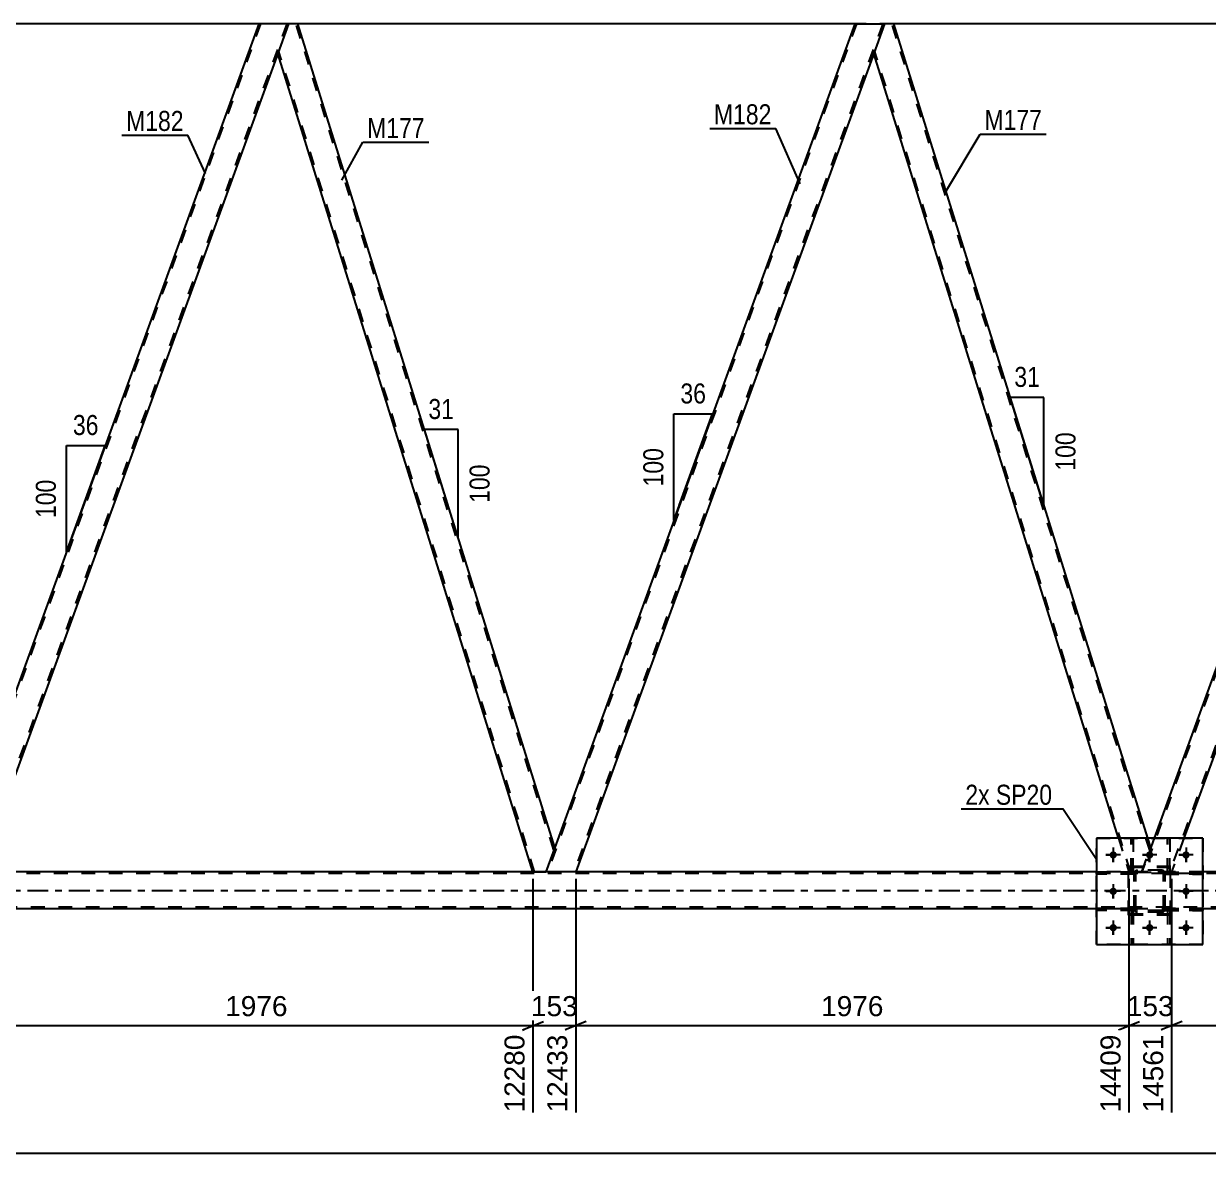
# Model space of a CAD drawing. Header units: millimetres. Extents: x 0 to 841, y 0 to 594.
# Drawn here: x 444.5 to 613.7, y 278.5 to 440 of the extents above; entities that cross this region are included whole.
import ezdxf

# ---------------------------------------------------------------- set-up
doc = ezdxf.new("R2010")
doc.units = ezdxf.units.MM
doc.linetypes.add('DXK_LINE_DOT2', pattern=[3.9198, 1.9599, -1.9599])
doc.linetypes.add('DXK_LINE_DOT3', pattern=[5.9187, 2.979, -0.9799, 0.9799, -0.9799])
doc.styles.add('Arial', font='ARIAL.TTF', dxfattribs={"height": 0.2})
doc.styles.add('Arial Narrow', font='ARIALN.TTF', dxfattribs={"height": 0.2})

# ---------------------------------------------------------------- blocks, each defined once
blk = doc.blocks.new('Part-317913800-3175 - 2863')
at = {"color": 2, "linetype": 'Continuous'}
for p, q in [((567.48, 439.96), (565.93, 435.71)), ((568.79, 439.96), (567.48, 439.96)), ((605.07, 323.56), (568.79, 439.96)), ((600.88, 323.56), (565.93, 435.71))]:
    blk.add_line(p, q, dxfattribs=at)
at = {"color": 7, "linetype": 'DXK_LINE_DOT2'}
for p, q in [((605.36, 321.84), (568.54, 439.96)), ((602.64, 318.74), (566.06, 436.08)), ((600.88, 323.56), (602.39, 318.74)), ((605.5, 322.21), (605.07, 323.56)), ((604.23, 318.74), (605.5, 322.21)), ((602.39, 318.74), (604.23, 318.74))]:
    blk.add_line(p, q, dxfattribs=at)
blk = doc.blocks.new('Part-317913800-2928 - 2863')
at = {"color": 2, "linetype": 'Continuous'}
for p, q in [((478.08, 439.96), (398.53, 439.96)), ((563.22, 439.96), (483.66, 439.96)), ((648.35, 439.96), (568.79, 439.96))]:
    blk.add_line(p, q, dxfattribs=at)
at = {"color": 7, "linetype": 'DXK_LINE_DOT2'}
for p, q in [((483.66, 439.96), (478.08, 439.96)), ((568.79, 439.96), (563.22, 439.96))]:
    blk.add_line(p, q, dxfattribs=at)
blk = doc.blocks.new('Part-317913800-3268 - 2863')
at = {"color": 7, "linetype": 'DXK_LINE_DOT2'}
for p, q in [((603.15, 318.72), (597.75, 318.72)), ((597.75, 318.4), (597.75, 318.72)), ((603.15, 318.4), (597.75, 318.4)), ((602.55, 318.4), (602.55, 318.72)), ((603.15, 318.72), (603.15, 318.4))]:
    blk.add_line(p, q, dxfattribs=at)
blk = doc.blocks.new('Part-317913800-3123 - 2863')
at = {"color": 7, "linetype": 'DXK_LINE_DOT2'}
for p, q in [((740.86, 318.5), (72.16, 318.5)), ((612.95, 318.74), (597.75, 318.74)), ((741.49, 313.7), (72.16, 313.7)), ((612.95, 313.46), (597.75, 313.46))]:
    blk.add_line(p, q, dxfattribs=at)
at = {"color": 2, "linetype": 'Continuous'}
for p, q in [((597.75, 318.74), (357.55, 318.74)), ((740.83, 318.74), (612.95, 318.74)), ((597.75, 313.46), (357.55, 313.46)), ((741.52, 313.46), (612.95, 313.46))]:
    blk.add_line(p, q, dxfattribs=at)
at = {"color": 7, "linetype": 'DXK_LINE_DOT3'}
blk.add_line((72.16, 316.1), (741.17, 316.1), dxfattribs=at)
blk = doc.blocks.new('Part-317913800-2978 - 2863')
at = {"color": 2, "linetype": 'Continuous'}
for p, q in [((607.9, 323.56), (607.9, 323.56)), ((608.22, 323.56), (607.9, 323.56)), ((608.22, 323.56), (608.22, 323.56))]:
    blk.add_line(p, q, dxfattribs=at)
at = {"color": 7, "linetype": 'DXK_LINE_DOT2'}
for p, q in [((607.9, 318.72), (607.9, 323.56)), ((608.22, 318.72), (608.22, 323.56)), ((607.9, 319.32), (608.22, 319.32)), ((608.22, 318.72), (607.9, 318.72))]:
    blk.add_line(p, q, dxfattribs=at)
blk = doc.blocks.new('Part-317913800-2979 - 2863')
at = {"color": 7, "linetype": 'DXK_LINE_DOT2'}
for p, q in [((602.7, 318.72), (602.7, 323.56)), ((602.7, 323.56), (603.02, 323.56)), ((603.02, 323.56), (603.02, 318.72)), ((602.7, 319.32), (603.02, 319.32)), ((603.02, 318.72), (602.7, 318.72))]:
    blk.add_line(p, q, dxfattribs=at)
blk = doc.blocks.new('Part-317913800-2980 - 2863')
at = {"color": 7, "linetype": 'DXK_LINE_DOT2'}
for p, q in [((603.15, 313.52), (597.75, 313.52)), ((597.75, 313.52), (597.75, 313.2)), ((603.15, 313.2), (597.75, 313.2)), ((602.55, 313.2), (602.55, 313.52)), ((603.15, 313.2), (603.15, 313.52))]:
    blk.add_line(p, q, dxfattribs=at)
blk = doc.blocks.new('Part-317913800-3155 - 2863')
at = {"color": 7, "linetype": 'DXK_LINE_DOT2'}
for p, q in [((607.9, 313.2), (608.22, 313.2)), ((607.9, 313.2), (607.9, 308.36)), ((608.22, 313.2), (608.22, 308.36)), ((607.9, 312.6), (608.22, 312.6)), ((608.22, 308.36), (607.9, 308.36))]:
    blk.add_line(p, q, dxfattribs=at)
blk = doc.blocks.new('Part-317913800-3382 - 2863')
at = {"color": 7, "linetype": 'DXK_LINE_DOT2'}
for p, q in [((648.61, 439.96), (604.49, 318.74)), ((652.35, 439.96), (608.23, 318.74)), ((648.61, 439.96), (648.63, 439.96)), ((652.61, 439.96), (651.06, 435.71)), ((605.99, 323.56), (604.23, 318.74)), ((610.25, 323.56), (608.49, 318.74)), ((608.49, 318.74), (604.23, 318.74))]:
    blk.add_line(p, q, dxfattribs=at)
at = {"color": 2, "linetype": 'Continuous'}
for p, q in [((648.35, 439.96), (605.99, 323.56)), ((648.35, 439.96), (652.61, 439.96)), ((651.06, 435.71), (610.25, 323.56))]:
    blk.add_line(p, q, dxfattribs=at)
blk = doc.blocks.new('Part-317913800-3372 - 2863')
at = {"color": 7, "linetype": 'DXK_LINE_DOT2'}
for p, q in [((478.34, 439.96), (434.22, 318.74)), ((482.09, 439.96), (437.97, 318.74)), ((478.34, 439.96), (478.36, 439.96)), ((482.34, 439.96), (480.79, 435.71)), ((433.96, 318.74), (435.23, 322.21)), ((438.22, 318.74), (433.96, 318.74))]:
    blk.add_line(p, q, dxfattribs=at)
at = {"color": 2, "linetype": 'Continuous'}
for p, q in [((478.08, 439.96), (435.23, 322.21)), ((482.34, 439.96), (478.08, 439.96)), ((480.79, 435.71), (438.22, 318.74))]:
    blk.add_line(p, q, dxfattribs=at)
blk = doc.blocks.new('Part-317913800-3047 - 2863')
at = {"color": 7, "linetype": 'DXK_LINE_DOT2'}
for p, q in [((603.15, 318.72), (597.75, 318.72)), ((597.75, 318.72), (597.75, 318.4)), ((603.15, 318.4), (597.75, 318.4)), ((602.55, 318.4), (602.55, 318.72)), ((603.15, 318.4), (603.15, 318.72))]:
    blk.add_line(p, q, dxfattribs=at)
blk = doc.blocks.new('Part-317913800-3048 - 2863')
at = {"color": 7, "linetype": 'DXK_LINE_DOT2'}
for p, q in [((612.95, 313.52), (607.55, 313.52)), ((607.55, 313.52), (607.55, 313.2)), ((607.55, 313.2), (612.95, 313.2)), ((608.15, 313.2), (608.15, 313.52)), ((612.95, 313.2), (612.95, 313.52))]:
    blk.add_line(p, q, dxfattribs=at)
blk = doc.blocks.new('Part-317913800-3185 - 2863')
at = {"color": 7, "linetype": 'DXK_LINE_DOT2'}
for p, q in [((608.35, 319.36), (602.35, 319.36)), ((602.35, 312.56), (602.35, 319.36)), ((608.35, 312.56), (608.35, 319.36)), ((608.35, 312.56), (602.35, 312.56))]:
    blk.add_line(p, q, dxfattribs=at)
blk = doc.blocks.new('Bolt-317913800-3125 - 2863')
at = {"color": 1, "linetype": 'Continuous'}
for p, q in [((600.15, 322.2), (600.15, 321.51)), ((605.35, 322.2), (605.35, 321.51)), ((610.55, 322.2), (610.55, 321.51)), ((599.11, 321.16), (599.8, 321.16)), ((600.15, 320.12), (600.15, 320.82)), ((601.19, 321.16), (600.5, 321.16)), ((604.31, 321.16), (605, 321.16)), ((605.35, 320.12), (605.35, 320.82)), ((606.39, 321.16), (605.7, 321.16)), ((609.51, 321.16), (610.2, 321.16)), ((610.55, 320.12), (610.55, 320.82)), ((611.59, 321.16), (610.9, 321.16)), ((600.15, 317), (600.15, 316.31)), ((610.55, 317), (610.55, 316.31)), ((599.11, 315.96), (599.8, 315.96)), ((600.15, 314.92), (600.15, 315.62)), ((601.19, 315.96), (600.5, 315.96)), ((609.51, 315.96), (610.2, 315.96)), ((610.55, 314.92), (610.55, 315.62)), ((611.59, 315.96), (610.9, 315.96)), ((600.15, 311.8), (600.15, 311.11)), ((605.35, 311.8), (605.35, 311.11)), ((610.55, 311.8), (610.55, 311.11)), ((599.11, 310.76), (599.8, 310.76)), ((600.15, 309.72), (600.15, 310.42)), ((601.19, 310.76), (600.5, 310.76)), ((604.31, 310.76), (605, 310.76)), ((605.35, 309.72), (605.35, 310.42)), ((606.39, 310.76), (605.7, 310.76)), ((609.51, 310.76), (610.2, 310.76)), ((610.55, 309.72), (610.55, 310.42)), ((611.59, 310.76), (610.9, 310.76))]:
    blk.add_line(p, q, dxfattribs=at)
blk = doc.blocks.new('Bolt-317913800-3126 - 2863')
at = {"linetype": 'Continuous'}
for points in [[(600.67, 321.16, -1), (599.63, 321.16, -1)], [(605.87, 321.16, -1), (604.83, 321.16, -1)], [(611.07, 321.16, -1), (610.03, 321.16, -1)], [(600.67, 315.96, -1), (599.63, 315.96, -1)], [(611.07, 315.96, -1), (610.03, 315.96, -1)], [(600.67, 310.76, -1), (599.63, 310.76, -1)], [(605.87, 310.76, -1), (604.83, 310.76, -1)], [(611.07, 310.76, -1), (610.03, 310.76, -1)]]:
    blk.add_hatch(color=1, dxfattribs=at).paths.add_polyline_path(points)
at = {"color": 1, "linetype": 'Continuous'}
for p, q in [((600.15, 322.2), (600.15, 320.12)), ((605.35, 322.2), (605.35, 320.12)), ((610.55, 322.2), (610.55, 320.12)), ((601.19, 321.16), (599.11, 321.16)), ((606.39, 321.16), (604.31, 321.16)), ((611.59, 321.16), (609.51, 321.16)), ((600.15, 317), (600.15, 314.92)), ((610.55, 317), (610.55, 314.92)), ((601.19, 315.96), (599.11, 315.96)), ((611.59, 315.96), (609.51, 315.96)), ((600.15, 311.8), (600.15, 309.72)), ((605.35, 311.8), (605.35, 309.72)), ((610.55, 311.8), (610.55, 309.72)), ((601.19, 310.76), (599.11, 310.76)), ((606.39, 310.76), (604.31, 310.76)), ((611.59, 310.76), (609.51, 310.76))]:
    blk.add_line(p, q, dxfattribs=at)
blk = doc.blocks.new('Part-317913800-3147 - 2863')
at = {"color": 7, "linetype": 'DXK_LINE_DOT2'}
for p, q in [((602.7, 313.2), (603.02, 313.2)), ((602.7, 313.2), (602.7, 308.36)), ((603.02, 313.2), (603.02, 308.36)), ((602.7, 312.6), (603.02, 312.6)), ((603.02, 308.36), (602.7, 308.36))]:
    blk.add_line(p, q, dxfattribs=at)
blk = doc.blocks.new('Part-317913800-3153 - 2863')
at = {"color": 7, "linetype": 'DXK_LINE_DOT2'}
for p, q in [((612.95, 318.72), (607.55, 318.72)), ((607.55, 318.72), (607.55, 318.4)), ((607.55, 318.4), (612.95, 318.4)), ((608.15, 318.4), (608.15, 318.72)), ((612.95, 318.4), (612.95, 318.72))]:
    blk.add_line(p, q, dxfattribs=at)
blk = doc.blocks.new('Part-317913800-3154 - 2863')
at = {"color": 7, "linetype": 'DXK_LINE_DOT2'}
for p, q in [((603.15, 318.48), (603.19, 318.67)), ((603.19, 318.67), (603.15, 318.48)), ((603.15, 313.44), (603.15, 318.48)), ((603.39, 318.48), (603.41, 318.57)), ((603.39, 313.44), (603.39, 318.48)), ((603.41, 318.57), (603.46, 318.65)), ((603.45, 318.93), (603.63, 318.96)), ((603.63, 318.96), (603.45, 318.93)), ((603.46, 318.65), (603.54, 318.7)), ((603.54, 318.7), (603.63, 318.72)), ((607.07, 318.96), (603.63, 318.96)), ((603.63, 318.72), (607.07, 318.72)), ((607.07, 318.96), (607.25, 318.93)), ((607.25, 318.93), (607.07, 318.96)), ((607.07, 318.72), (607.16, 318.7)), ((607.16, 318.7), (607.24, 318.65)), ((607.24, 318.65), (607.29, 318.57)), ((607.29, 318.57), (607.31, 318.48)), ((607.31, 313.44), (607.31, 318.48)), ((607.51, 318.67), (607.55, 318.48)), ((607.55, 318.48), (607.51, 318.67)), ((607.55, 313.44), (607.55, 318.48)), ((603.19, 313.26), (603.15, 313.44)), ((603.15, 313.44), (603.19, 313.26)), ((603.41, 313.35), (603.39, 313.44)), ((603.46, 313.27), (603.41, 313.35)), ((603.54, 313.22), (603.46, 313.27)), ((603.63, 313.2), (603.54, 313.22)), ((607.07, 313.2), (603.63, 313.2)), ((607.16, 313.22), (607.07, 313.2)), ((607.24, 313.27), (607.16, 313.22)), ((607.29, 313.35), (607.24, 313.27)), ((607.31, 313.44), (607.29, 313.35)), ((607.55, 313.44), (607.51, 313.26)), ((607.51, 313.26), (607.55, 313.44)), ((603.63, 312.96), (603.45, 313)), ((603.45, 313), (603.63, 312.96)), ((607.07, 312.96), (603.63, 312.96)), ((607.25, 313), (607.07, 312.96)), ((607.07, 312.96), (607.25, 313))]:
    blk.add_line(p, q, dxfattribs=at)
at = {"color": 7, "linetype": 'DXK_LINE_DOT3'}
blk.add_line((605.35, 315.96), (605.35, 315.96), dxfattribs=at)
at = {"color": 7, "linetype": 'DXK_LINE_DOT2'}
for centre, start, end in [((603.63, 318.48), 112.5, 157.5), ((603.63, 318.48), 112.5, 157.5), ((607.07, 318.48), 22.5, 67.5), ((607.07, 318.48), 22.5, 67.5), ((603.63, 313.44), 202.5, 247.5), ((603.63, 313.44), 202.5, 247.5), ((607.07, 313.44), 292.5, 337.5), ((607.07, 313.44), 292.5, 337.5)]:
    blk.add_arc(centre, 0.48, start, end, dxfattribs=at)
blk = doc.blocks.new('Part-317913800-3158 - 2863')
at = {"color": 7, "linetype": 'DXK_LINE_DOT2'}
for p, q in [((608.22, 313.2), (607.9, 313.2)), ((607.9, 313.2), (607.9, 308.36)), ((608.22, 313.2), (608.22, 308.36)), ((607.9, 312.6), (608.22, 312.6)), ((607.9, 308.36), (608.22, 308.36))]:
    blk.add_line(p, q, dxfattribs=at)
blk = doc.blocks.new('Part-317913800-3186 - 2863')
at = {"color": 7, "linetype": 'DXK_LINE_DOT2'}
for p, q in [((608.35, 319.5), (602.35, 319.5)), ((602.35, 312.7), (602.35, 319.5)), ((608.35, 312.7), (608.35, 319.5)), ((608.35, 312.7), (602.35, 312.7))]:
    blk.add_line(p, q, dxfattribs=at)
blk = doc.blocks.new('Part-317913800-3197 - 2863')
at = {"color": 7, "linetype": 'DXK_LINE_DOT2'}
for p, q in [((597.75, 308.36), (597.75, 323.56)), ((597.75, 323.56), (612.95, 323.56)), ((612.95, 323.56), (612.95, 308.36)), ((612.95, 308.36), (597.75, 308.36))]:
    blk.add_line(p, q, dxfattribs=at)
blk = doc.blocks.new('Part-317913800-3202 - 2863')
at = {"color": 2, "linetype": 'Continuous'}
for p, q in [((597.75, 323.56), (597.75, 308.36)), ((612.95, 323.56), (597.75, 323.56)), ((612.95, 308.36), (612.95, 323.56)), ((597.75, 308.36), (612.95, 308.36))]:
    blk.add_line(p, q, dxfattribs=at)
blk = doc.blocks.new('Part-317913800-3214 - 2863')
at = {"color": 2, "linetype": 'Continuous'}
for p, q in [((602.7, 323.56), (602.7, 323.56)), ((603.02, 323.56), (602.7, 323.56)), ((603.02, 323.56), (603.02, 323.56))]:
    blk.add_line(p, q, dxfattribs=at)
at = {"color": 7, "linetype": 'DXK_LINE_DOT2'}
for p, q in [((602.7, 318.72), (602.7, 323.56)), ((603.02, 318.72), (603.02, 323.56)), ((602.7, 319.32), (603.02, 319.32)), ((603.02, 318.72), (602.7, 318.72))]:
    blk.add_line(p, q, dxfattribs=at)
blk = doc.blocks.new('Part-317913800-3250 - 2863')
at = {"color": 2, "linetype": 'Continuous'}
for p, q in [((482.34, 439.96), (480.79, 435.71)), ((483.66, 439.96), (482.34, 439.96)), ((520.36, 322.21), (483.66, 439.96)), ((517.25, 318.74), (480.79, 435.71)), ((520.36, 322.21), (520.09, 321.46)), ((520.09, 321.46), (519.1, 318.74))]:
    blk.add_line(p, q, dxfattribs=at)
at = {"color": 7, "linetype": 'DXK_LINE_DOT2'}
for p, q in [((520.23, 321.84), (483.41, 439.96)), ((517.5, 318.74), (480.93, 436.08)), ((520.34, 322.15), (520.09, 321.46)), ((517.25, 318.74), (519.1, 318.74))]:
    blk.add_line(p, q, dxfattribs=at)
blk = doc.blocks.new('Part-317913800-3252 - 2863')
at = {"color": 7, "linetype": 'DXK_LINE_DOT2'}
for p, q in [((603.02, 313.2), (602.7, 313.2)), ((602.7, 313.2), (602.7, 308.36)), ((603.02, 313.2), (603.02, 308.36)), ((602.7, 312.6), (603.02, 312.6)), ((602.7, 308.36), (603.02, 308.36))]:
    blk.add_line(p, q, dxfattribs=at)
blk = doc.blocks.new('Part-317913800-3265 - 2863')
at = {"color": 7, "linetype": 'DXK_LINE_DOT2'}
for p, q in [((607.9, 318.72), (607.9, 323.56)), ((607.9, 323.56), (608.22, 323.56)), ((608.22, 323.56), (608.22, 318.72)), ((607.9, 319.32), (608.22, 319.32)), ((608.22, 318.72), (607.9, 318.72))]:
    blk.add_line(p, q, dxfattribs=at)
blk = doc.blocks.new('Part-317913800-3267 - 2863')
at = {"color": 7, "linetype": 'DXK_LINE_DOT2'}
for p, q in [((603.15, 313.52), (597.75, 313.52)), ((597.75, 313.2), (597.75, 313.52)), ((603.15, 313.2), (597.75, 313.2)), ((602.55, 313.2), (602.55, 313.52)), ((603.15, 313.52), (603.15, 313.2))]:
    blk.add_line(p, q, dxfattribs=at)
blk = doc.blocks.new('Part-317913800-3269 - 2863')
at = {"color": 7, "linetype": 'DXK_LINE_DOT2'}
for p, q in [((607.55, 313.2), (607.55, 313.52)), ((607.55, 313.52), (612.95, 313.52)), ((612.95, 313.2), (607.55, 313.2)), ((608.15, 313.2), (608.15, 313.52)), ((612.95, 313.52), (612.95, 313.2))]:
    blk.add_line(p, q, dxfattribs=at)
blk = doc.blocks.new('Part-317913800-3270 - 2863')
at = {"color": 7, "linetype": 'DXK_LINE_DOT2'}
for p, q in [((607.55, 318.4), (607.55, 318.72)), ((607.55, 318.72), (612.95, 318.72)), ((612.95, 318.4), (607.55, 318.4)), ((608.15, 318.4), (608.15, 318.72)), ((612.95, 318.72), (612.95, 318.4))]:
    blk.add_line(p, q, dxfattribs=at)
blk = doc.blocks.new('Part-317913800-3271 - 2863')
at = {"color": 7, "linetype": 'DXK_LINE_DOT2'}
for p, q in [((603.15, 318.48), (603.19, 318.67)), ((603.19, 318.67), (603.15, 318.48)), ((603.15, 313.44), (603.15, 318.48)), ((603.39, 318.48), (603.41, 318.57)), ((603.39, 313.44), (603.39, 318.48)), ((603.41, 318.57), (603.46, 318.65)), ((603.45, 318.93), (603.63, 318.96)), ((603.63, 318.96), (603.45, 318.93)), ((603.46, 318.65), (603.54, 318.7)), ((603.54, 318.7), (603.63, 318.72)), ((607.07, 318.96), (603.63, 318.96)), ((603.63, 318.72), (607.07, 318.72)), ((607.07, 318.96), (607.25, 318.93)), ((607.25, 318.93), (607.07, 318.96)), ((607.07, 318.72), (607.16, 318.7)), ((607.16, 318.7), (607.24, 318.65)), ((607.24, 318.65), (607.29, 318.57)), ((607.29, 318.57), (607.31, 318.48)), ((607.31, 313.44), (607.31, 318.48)), ((607.51, 318.67), (607.55, 318.48)), ((607.55, 318.48), (607.51, 318.67)), ((607.55, 313.44), (607.55, 318.48)), ((603.19, 313.26), (603.15, 313.44)), ((603.15, 313.44), (603.19, 313.26)), ((603.41, 313.35), (603.39, 313.44)), ((603.46, 313.27), (603.41, 313.35)), ((603.54, 313.22), (603.46, 313.27)), ((603.63, 313.2), (603.54, 313.22)), ((607.07, 313.2), (603.63, 313.2)), ((607.16, 313.22), (607.07, 313.2)), ((607.24, 313.27), (607.16, 313.22)), ((607.29, 313.35), (607.24, 313.27)), ((607.31, 313.44), (607.29, 313.35)), ((607.55, 313.44), (607.51, 313.26)), ((607.51, 313.26), (607.55, 313.44)), ((603.63, 312.96), (603.45, 313)), ((603.45, 313), (603.63, 312.96)), ((607.07, 312.96), (603.63, 312.96)), ((607.25, 313), (607.07, 312.96)), ((607.07, 312.96), (607.25, 313))]:
    blk.add_line(p, q, dxfattribs=at)
at = {"color": 7, "linetype": 'DXK_LINE_DOT3'}
blk.add_line((605.35, 315.96), (605.35, 315.96), dxfattribs=at)
at = {"color": 7, "linetype": 'DXK_LINE_DOT2'}
for centre, start, end in [((603.63, 318.48), 112.5, 157.5), ((603.63, 318.48), 112.5, 157.5), ((607.07, 318.48), 22.5, 67.5), ((607.07, 318.48), 22.5, 67.5), ((603.63, 313.44), 202.5, 247.5), ((603.63, 313.44), 202.5, 247.5), ((607.07, 313.44), 292.5, 337.5), ((607.07, 313.44), 292.5, 337.5)]:
    blk.add_arc(centre, 0.48, start, end, dxfattribs=at)
blk = doc.blocks.new('Part-317913800-3377 - 2863')
at = {"color": 7, "linetype": 'DXK_LINE_DOT2'}
for p, q in [((563.47, 439.96), (519.35, 318.74)), ((567.22, 439.96), (523.1, 318.74)), ((563.47, 439.96), (563.49, 439.96)), ((567.48, 439.96), (565.93, 435.71)), ((520.36, 322.21), (519.1, 318.74)), ((523.36, 318.74), (519.1, 318.74))]:
    blk.add_line(p, q, dxfattribs=at)
at = {"color": 2, "linetype": 'Continuous'}
for p, q in [((563.22, 439.96), (520.36, 322.21)), ((563.22, 439.96), (567.48, 439.96)), ((565.93, 435.71), (523.36, 318.74))]:
    blk.add_line(p, q, dxfattribs=at)
blk = doc.blocks.new('StraightDimension-317913800-4037 - 2863')
at = {"color": 7, "linetype": 'Continuous'}
for p, q in [((438.22, 317.74), (438.22, 284.35)), ((517.25, 317.74), (517.25, 284.35)), ((439.72, 297.37), (436.72, 296.17)), ((438.22, 296.77), (517.25, 296.77)), ((515.75, 296.17), (518.75, 297.37))]:
    blk.add_line(p, q, dxfattribs=at)
at = {"color": 0}
blk.add_wipeout([(482.78, 297.52), (482.78, 301.72), (472.69, 301.72), (472.69, 297.52)], dxfattribs=at)
at = {"color": 0, "linetype": 'Continuous'}
blk.add_wipeout([(516.65, 296.07), (512.45, 296.07), (512.45, 283.75), (516.65, 283.75)], dxfattribs=at)
at = {"color": 3, "style": 'Arial'}
blk.add_text('1976', height=2.865, dxfattribs=at).set_placement((473.29, 298.12))
at = {"color": 3, "linetype": 'Continuous', "style": 'Arial'}
blk.add_text('12280', height=2.865, rotation=90.0002, dxfattribs=at).set_placement((516.05, 284.35))
blk = doc.blocks.new('StraightDimension-317913800-4079 - 2863')
at = {"color": 7, "linetype": 'Continuous'}
for p, q in [((602.39, 317.74), (602.39, 284.35)), ((608.49, 317.74), (608.49, 284.35)), ((600.89, 296.17), (603.89, 297.37)), ((602.39, 296.77), (608.49, 296.77)), ((609.99, 297.37), (606.99, 296.17))]:
    blk.add_line(p, q, dxfattribs=at)
at = {"color": 0}
blk.add_wipeout([(609.37, 297.52), (609.37, 301.72), (601.5, 301.72), (601.5, 297.52)], dxfattribs=at)
at = {"color": 0, "linetype": 'Continuous'}
blk.add_wipeout([(607.89, 296.07), (603.69, 296.07), (603.69, 283.75), (607.89, 283.75)], dxfattribs=at)
at = {"color": 3, "style": 'Arial'}
blk.add_text('153', height=2.865, dxfattribs=at).set_placement((602.1, 298.12))
at = {"color": 3, "linetype": 'Continuous', "style": 'Arial'}
blk.add_text('14561', height=2.865, rotation=90.0002, dxfattribs=at).set_placement((607.29, 284.35))
blk = doc.blocks.new('AngleDimension-317913800-3434 - 2863')
at = {"color": 7, "linetype": 'Continuous'}
for p, q in [((450.6, 379.67), (456.14, 379.67)), ((450.6, 364.44), (456.14, 379.67)), ((450.6, 364.44), (450.6, 379.67)), ((452.17, 368.76), (456.14, 379.67))]:
    blk.add_line(p, q, dxfattribs=at)
at = {"color": 0}
for points in [[(455.8, 380.57), (455.8, 384.77), (450.94, 384.77), (450.94, 380.57)], [(449.7, 375.4), (445.5, 375.4), (445.5, 368.71), (449.7, 368.71)]]:
    blk.add_wipeout(points, dxfattribs=at)
at = {"color": 3, "style": 'Arial Narrow'}
blk.add_text('36', height=2.863, dxfattribs=at).set_placement((451.54, 381.17))
blk.add_text('100', height=2.863, rotation=90.0002, dxfattribs=at).set_placement((449.1, 369.31))
blk = doc.blocks.new('AngleDimension-317913800-3392 - 2863')
at = {"color": 7, "linetype": 'Continuous'}
for p, q in [((590.26, 386.55), (585.44, 386.55)), ((590.26, 371.08), (585.44, 386.55)), ((590.26, 371.08), (590.26, 386.55)), ((590.23, 371.19), (590.26, 371.08))]:
    blk.add_line(p, q, dxfattribs=at)
at = {"color": 0}
for points in [[(590.28, 387.45), (590.28, 391.65), (585.42, 391.65), (585.42, 387.45)], [(595.36, 382.16), (591.16, 382.16), (591.16, 375.48), (595.36, 375.48)]]:
    blk.add_wipeout(points, dxfattribs=at)
at = {"color": 3, "style": 'Arial Narrow'}
blk.add_text('31', height=2.863, dxfattribs=at).set_placement((586.02, 388.05))
blk.add_text('100', height=2.863, rotation=90.0002, dxfattribs=at).set_placement((594.76, 376.08))
blk = doc.blocks.new('AngleDimension-317913800-3406 - 2863')
at = {"color": 7, "linetype": 'Continuous'}
for p, q in [((537.38, 384.18), (542.92, 384.18)), ((537.38, 368.96), (542.92, 384.18)), ((537.38, 368.96), (537.38, 384.18)), ((538.16, 371.1), (542.92, 384.18))]:
    blk.add_line(p, q, dxfattribs=at)
at = {"color": 0}
for points in [[(542.58, 385.08), (542.58, 389.28), (537.72, 389.28), (537.72, 385.08)], [(536.48, 379.91), (532.28, 379.91), (532.28, 373.23), (536.48, 373.23)]]:
    blk.add_wipeout(points, dxfattribs=at)
at = {"color": 3, "style": 'Arial Narrow'}
blk.add_text('36', height=2.863, dxfattribs=at).set_placement((538.32, 385.68))
blk.add_text('100', height=2.863, rotation=90.0002, dxfattribs=at).set_placement((535.88, 373.83))
blk = doc.blocks.new('AngleDimension-317913800-3420 - 2863')
at = {"color": 7, "linetype": 'Continuous'}
for p, q in [((504.61, 372.73), (501.74, 381.96)), ((506.56, 381.96), (501.74, 381.96)), ((506.56, 366.49), (501.74, 381.96)), ((506.56, 366.49), (506.56, 381.96))]:
    blk.add_line(p, q, dxfattribs=at)
at = {"color": 0}
for points in [[(506.58, 382.86), (506.58, 387.06), (501.72, 387.06), (501.72, 382.86)], [(511.66, 377.57), (507.46, 377.57), (507.46, 370.88), (511.66, 370.88)]]:
    blk.add_wipeout(points, dxfattribs=at)
at = {"color": 3, "style": 'Arial Narrow'}
blk.add_text('31', height=2.863, dxfattribs=at).set_placement((502.32, 383.46))
blk.add_text('100', height=2.863, rotation=90.0002, dxfattribs=at).set_placement((511.06, 371.48))
blk = doc.blocks.new('StraightDimension-317913800-4051 - 2863')
at = {"color": 7, "linetype": 'Continuous'}
for p, q in [((517.25, 317.74), (517.25, 284.35)), ((523.36, 317.74), (523.36, 284.35)), ((515.75, 296.17), (518.75, 297.37)), ((517.25, 296.77), (523.36, 296.77)), ((524.86, 297.37), (521.86, 296.17))]:
    blk.add_line(p, q, dxfattribs=at)
at = {"color": 0}
blk.add_wipeout([(524.24, 297.52), (524.24, 301.72), (516.37, 301.72), (516.37, 297.52)], dxfattribs=at)
at = {"color": 0, "linetype": 'Continuous'}
blk.add_wipeout([(522.76, 296.07), (518.56, 296.07), (518.56, 283.75), (522.76, 283.75)], dxfattribs=at)
at = {"color": 3, "style": 'Arial'}
blk.add_text('153', height=2.865, dxfattribs=at).set_placement((516.97, 298.12))
at = {"color": 3, "linetype": 'Continuous', "style": 'Arial'}
blk.add_text('12433', height=2.865, rotation=90.0002, dxfattribs=at).set_placement((522.16, 284.35))
blk = doc.blocks.new('StraightDimension-317913800-4065 - 2863')
at = {"color": 7, "linetype": 'Continuous'}
for p, q in [((523.36, 317.74), (523.36, 284.35)), ((602.39, 317.74), (602.39, 284.35)), ((524.86, 297.37), (521.86, 296.17)), ((523.36, 296.77), (602.39, 296.77)), ((600.89, 296.17), (603.89, 297.37))]:
    blk.add_line(p, q, dxfattribs=at)
at = {"color": 0}
blk.add_wipeout([(567.92, 297.52), (567.92, 301.72), (557.82, 301.72), (557.82, 297.52)], dxfattribs=at)
at = {"color": 0, "linetype": 'Continuous'}
blk.add_wipeout([(601.79, 296.07), (597.59, 296.07), (597.59, 283.75), (601.79, 283.75)], dxfattribs=at)
at = {"color": 3, "style": 'Arial'}
blk.add_text('1976', height=2.865, dxfattribs=at).set_placement((558.42, 298.12))
at = {"color": 3, "linetype": 'Continuous', "style": 'Arial'}
blk.add_text('14409', height=2.865, rotation=90.0002, dxfattribs=at).set_placement((601.19, 284.35))
blk = doc.blocks.new('StraightDimension-317913800-4093 - 2863')
at = {"color": 7, "linetype": 'Continuous'}
for p, q in [((608.49, 317.74), (608.49, 284.35)), ((687.52, 317.74), (687.52, 284.35)), ((609.99, 297.37), (606.99, 296.17)), ((608.49, 296.77), (687.52, 296.77)), ((686.02, 296.17), (689.02, 297.37))]:
    blk.add_line(p, q, dxfattribs=at)
at = {"color": 0}
blk.add_wipeout([(653.05, 297.52), (653.05, 301.72), (642.96, 301.72), (642.96, 297.52)], dxfattribs=at)
at = {"color": 0, "linetype": 'Continuous'}
blk.add_wipeout([(686.92, 296.07), (682.72, 296.07), (682.72, 283.75), (686.92, 283.75)], dxfattribs=at)
at = {"color": 3, "style": 'Arial'}
blk.add_text('1976', height=2.865, dxfattribs=at).set_placement((643.56, 298.12))
at = {"color": 3, "linetype": 'Continuous', "style": 'Arial'}
blk.add_text('16537', height=2.865, rotation=90.0002, dxfattribs=at).set_placement((686.32, 284.35))
blk = doc.blocks.new('StraightDimension-317913800-4288 - 2863')
at = {"color": 7, "linetype": 'Continuous'}
blk.add_line((61.3, 278.52), (797.01, 278.52), dxfattribs=at)
blk = doc.blocks.new('Mark-317913800-3171 - 2863')
at = {"color": 0}
blk.add_wipeout([(589.98, 424.78), (589.98, 427.78), (581.76, 427.78), (581.76, 424.78)], dxfattribs=at)
blk.add_wipeout([(589.98, 424.78), (589.98, 427.78), (581.76, 427.78), (581.76, 424.78)], dxfattribs=at)
at = {"color": 30, "linetype": 'Continuous'}
for p, q in [((576.26, 415.99), (581.16, 424.18)), ((581.16, 424.18), (590.58, 424.18))]:
    blk.add_line(p, q, dxfattribs=at)
at = {"color": 3, "style": 'Arial Narrow'}
blk.add_text('M177', height=2.863, dxfattribs=at).set_placement((581.76, 424.78))
blk = doc.blocks.new('Mark-317913800-3246 - 2863')
at = {"color": 0}
blk.add_wipeout([(501.79, 423.61), (501.79, 426.61), (493.57, 426.61), (493.57, 423.61)], dxfattribs=at)
blk.add_wipeout([(501.79, 423.61), (501.79, 426.61), (493.57, 426.61), (493.57, 423.61)], dxfattribs=at)
at = {"color": 30, "linetype": 'Continuous'}
for p, q in [((489.95, 417.6), (492.97, 423.01)), ((492.97, 423.01), (502.39, 423.01))]:
    blk.add_line(p, q, dxfattribs=at)
at = {"color": 3, "style": 'Arial Narrow'}
blk.add_text('M177', height=2.863, dxfattribs=at).set_placement((493.57, 423.61))
blk = doc.blocks.new('Mark-317913800-3368 - 2863')
at = {"color": 0}
blk.add_wipeout([(467.37, 424.63), (467.37, 427.63), (459.14, 427.63), (459.14, 424.63)], dxfattribs=at)
blk.add_wipeout([(467.37, 424.63), (467.37, 427.63), (459.14, 427.63), (459.14, 424.63)], dxfattribs=at)
at = {"color": 30, "linetype": 'Continuous'}
for p in [(458.54, 424.03), (470.48, 418.55)]:
    blk.add_line(p, (467.97, 424.03), dxfattribs=at)
at = {"color": 3, "style": 'Arial Narrow'}
blk.add_text('M182', height=2.863, dxfattribs=at).set_placement((459.14, 424.63))
blk = doc.blocks.new('Mark-317913800-3373 - 2863')
at = {"color": 0}
blk.add_wipeout([(551.34, 425.58), (551.34, 428.58), (543.11, 428.58), (543.11, 425.58)], dxfattribs=at)
blk.add_wipeout([(551.34, 425.58), (551.34, 428.58), (543.11, 428.58), (543.11, 425.58)], dxfattribs=at)
at = {"color": 30, "linetype": 'Continuous'}
for p in [(542.51, 424.98), (555.41, 417.05)]:
    blk.add_line(p, (551.94, 424.98), dxfattribs=at)
at = {"color": 3, "style": 'Arial Narrow'}
blk.add_text('M182', height=2.863, dxfattribs=at).set_placement((543.11, 425.58))
blk = doc.blocks.new('MarkSet-317913800-4398 - 2863')
at = {"color": 30, "linetype": 'Continuous'}
blk.add_line((597.75, 320.51), (592.93, 327.73), dxfattribs=at)
at = {"color": 0}
for points in [[(582.49, 328.33), (582.49, 331.33), (579.02, 331.33), (579.02, 328.33)], [(591.43, 328.33), (591.43, 331.33), (583.39, 331.33), (583.39, 328.33)]]:
    blk.add_wipeout(points, dxfattribs=at)
for points in [[(582.49, 328.33), (582.49, 331.33), (579.02, 331.33), (579.02, 328.33)], [(591.43, 328.33), (591.43, 331.33), (583.39, 331.33), (583.39, 328.33)]]:
    blk.add_wipeout(points, dxfattribs=at)
at = {"color": 30, "linetype": 'Continuous'}
blk.add_line((578.42, 327.73), (592.93, 327.73), dxfattribs=at)
at = {"color": 3, "style": 'Arial Narrow'}
for s, p in [('2x', (579.02, 328.33)), ('SP20', (583.39, 328.33))]:
    blk.add_text(s, height=2.863, dxfattribs=at).set_placement(p)

msp = doc.modelspace()

# ---------------------------------------------------------------- block references
for name in ['Part-317913800-2928 - 2863', 'Part-317913800-3372 - 2863', 'Part-317913800-3250 - 2863', 'Part-317913800-3377 - 2863', 'Part-317913800-3175 - 2863', 'Part-317913800-3382 - 2863', 'Part-317913800-3197 - 2863', 'Part-317913800-3202 - 2863', 'Part-317913800-2979 - 2863', 'Part-317913800-3214 - 2863', 'Part-317913800-2978 - 2863', 'Part-317913800-3265 - 2863', 'Bolt-317913800-3125 - 2863', 'Bolt-317913800-3126 - 2863', 'Part-317913800-3123 - 2863', 'Part-317913800-3268 - 2863', 'Part-317913800-3047 - 2863', 'Part-317913800-3186 - 2863', 'Part-317913800-3185 - 2863', 'Part-317913800-3154 - 2863', 'Part-317913800-3271 - 2863', 'Part-317913800-3153 - 2863', 'Part-317913800-3270 - 2863', 'Part-317913800-2980 - 2863', 'Part-317913800-3267 - 2863', 'Part-317913800-3147 - 2863', 'Part-317913800-3252 - 2863', 'Part-317913800-3048 - 2863', 'Part-317913800-3269 - 2863', 'Part-317913800-3155 - 2863', 'Part-317913800-3158 - 2863']:
    msp.add_blockref(name, (0, 0))

# ---------------------------------------------------------------- next in the draw order: block references
for name in ['AngleDimension-317913800-3392 - 2863', 'AngleDimension-317913800-3406 - 2863', 'AngleDimension-317913800-3420 - 2863', 'AngleDimension-317913800-3434 - 2863', 'StraightDimension-317913800-4037 - 2863', 'StraightDimension-317913800-4079 - 2863']:
    msp.add_blockref(name, (0, 0))

# ---------------------------------------------------------------- next in the draw order: block references
for name in ['StraightDimension-317913800-4051 - 2863', 'StraightDimension-317913800-4093 - 2863']:
    msp.add_blockref(name, (0, 0))

# ---------------------------------------------------------------- next in the draw order: block references
msp.add_blockref('StraightDimension-317913800-4065 - 2863', (0, 0))

# ---------------------------------------------------------------- next in the draw order: block references
msp.add_blockref('StraightDimension-317913800-4288 - 2863', (0, 0))

# ---------------------------------------------------------------- next in the draw order: block references
for name in ['Mark-317913800-3373 - 2863', 'Mark-317913800-3368 - 2863', 'Mark-317913800-3246 - 2863', 'Mark-317913800-3171 - 2863', 'MarkSet-317913800-4398 - 2863']:
    msp.add_blockref(name, (0, 0))

doc.saveas('drawing.dxf')
